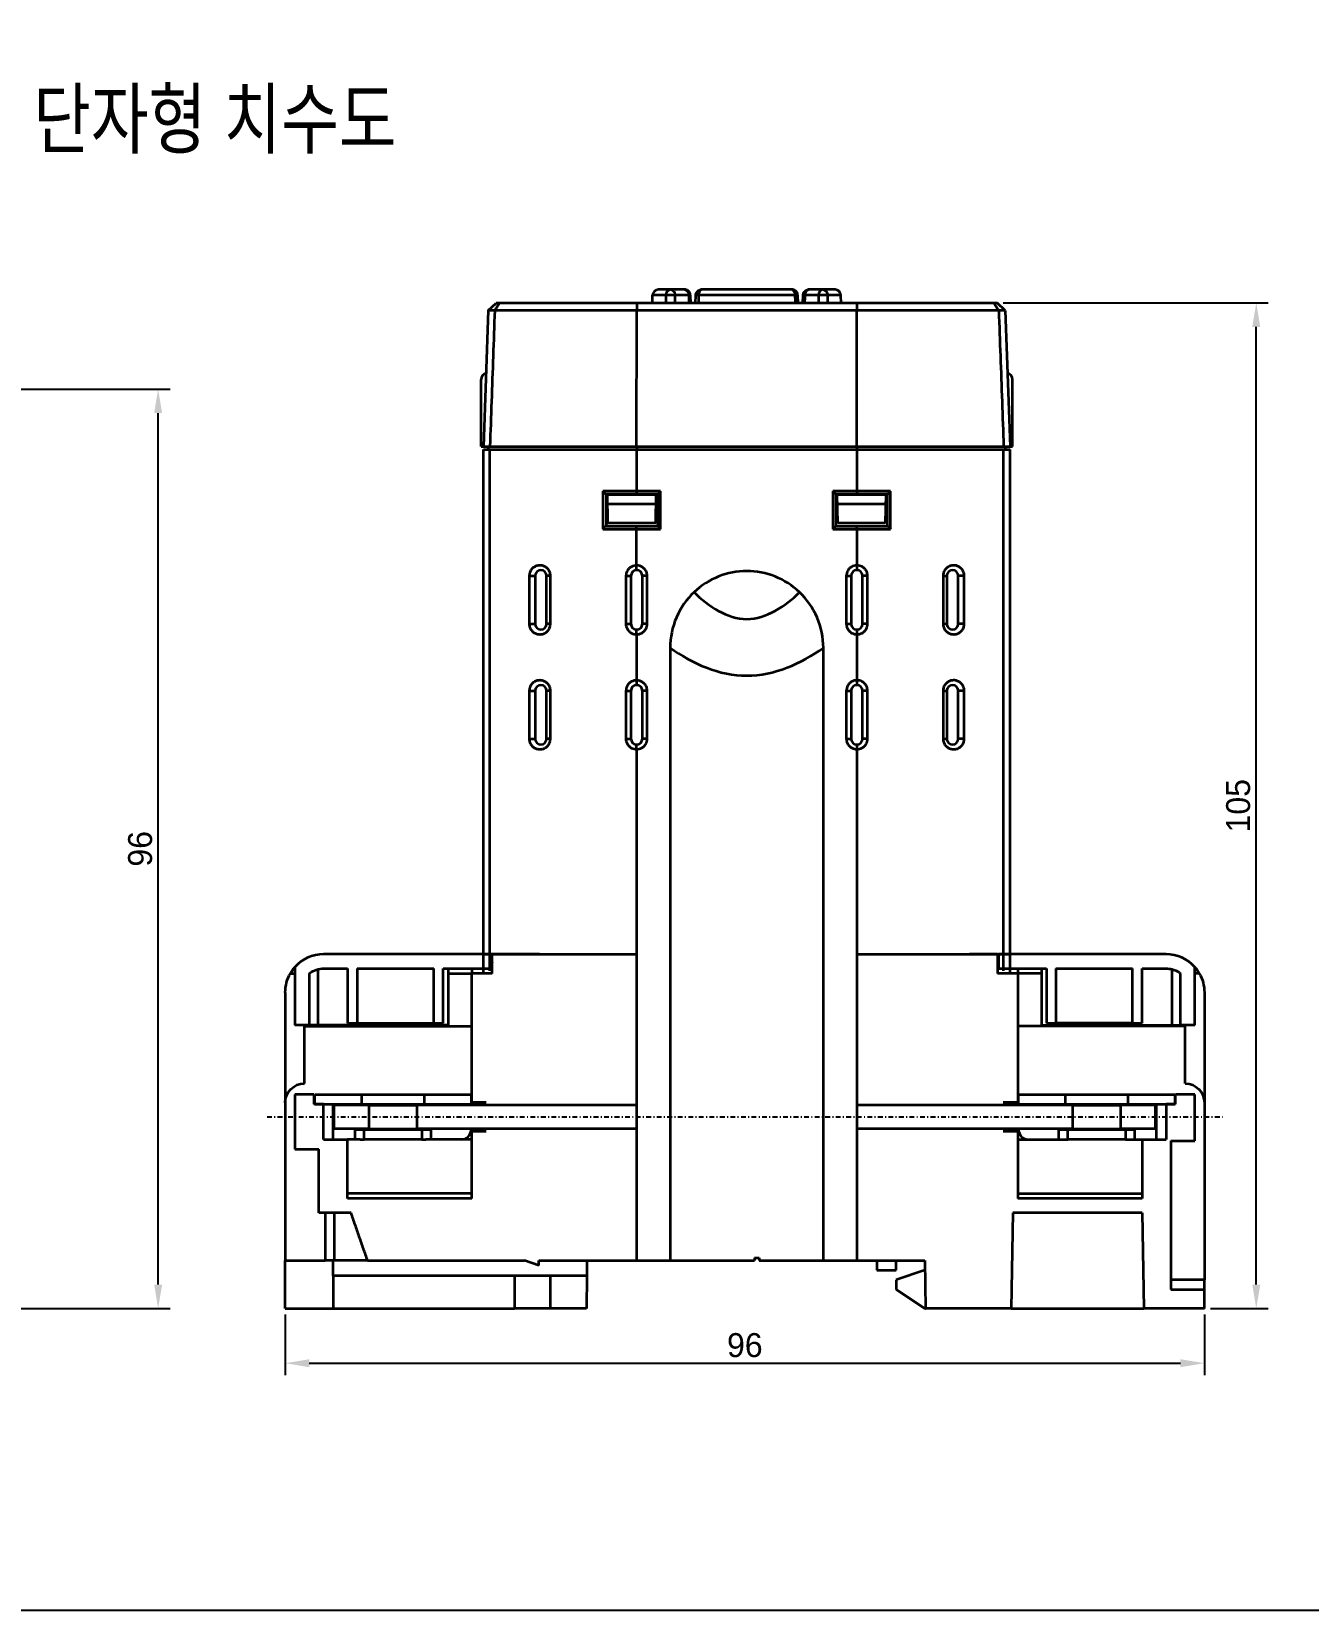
# Model space of a CAD drawing. Header units: millimetres. Extents: x 87 to 927, y 85 to 1088.
# Drawn here: x 624.6 to 758, y 407.9 to 572.7 of the extents above; entities that cross this region are included whole.
import ezdxf

# ---------------------------------------------------------------- set-up
doc = ezdxf.new("R2010")
doc.units = ezdxf.units.MM
doc.linetypes.add('CENTER', pattern=[2, 1.25, -0.25, 0.25, -0.25])
doc.linetypes.add('DASHDOT', pattern=[1, 0.5, -0.25, 0, -0.25])
for name, color, linetype in [('1', 1, 'CENTER'), ('3', 3, 'Continuous'), ('4', 133, 'Continuous'), ('55', 5, 'Continuous')]:
    doc.layers.add(name, color=color, linetype=linetype)
doc.styles.add('SS', font='batang.ttc', dxfattribs={"width": 0.8})
doc.styles.get("Standard").update_dxf_attribs({"font": 'BareunDotumPro1.ttf'})
doc.dimstyles.new('ISO-25', dxfattribs={"dimtxt": 2.5, "dimasz": 2.5, "dimexe": 1.25, "dimexo": 0.625, "dimtad": 1, "dimtxsty": 'Standard', "dimcen": 2.5, "dimadec": 0, "dimazin": 0, "dimtfac": 1, "dimtmove": 0, "dimatfit": 3, "dimfxl": 0, "dimarcsym": 0})

# ---------------------------------------------------------------- blocks, each defined once
blk = doc.blocks.new('*D13')
at = {"color": 0, "lineweight": -2}
for p, q in [((615.84, 535.39), (639.06, 535.39)), ((637.81, 441.89), (637.81, 532.89)), ((615.84, 439.39), (639.06, 439.39))]:
    blk.add_line(p, q, dxfattribs=at)
at = {"color": 0}
for points in [[(638.23, 532.89), (637.4, 532.89), (637.81, 535.39)], [(637.4, 441.89), (638.23, 441.89), (637.81, 439.39)]]:
    blk.add_solid(points, dxfattribs=at)
at = {"layer": 'Defpoints', "color": 0}
for p in [(615.21, 535.39), (637.81, 535.39), (615.21, 439.39)]:
    blk.add_point(p, dxfattribs=at)
at = {"color": 0, "insert": (635.94, 487.39), "char_height": 2.5, "attachment_point": 5, "rotation": 90}
blk.add_mtext('96', dxfattribs=at)
blk = doc.blocks.new('*D14')
at = {"color": 0, "lineweight": -2}
for p, q in [((651.09, 438.76), (651.09, 432.43)), ((747.09, 438.76), (747.09, 432.43)), ((653.59, 433.68), (744.59, 433.68))]:
    blk.add_line(p, q, dxfattribs=at)
at = {"color": 0}
for points in [[(653.59, 434.09), (653.59, 433.26), (651.09, 433.68)], [(744.59, 433.26), (744.59, 434.09), (747.09, 433.68)]]:
    blk.add_solid(points, dxfattribs=at)
at = {"layer": 'Defpoints', "color": 0}
for p in [(651.09, 439.39), (747.09, 439.39), (747.09, 433.68)]:
    blk.add_point(p, dxfattribs=at)
at = {"color": 0, "insert": (699.09, 435.55), "char_height": 2.5, "attachment_point": 5}
blk.add_mtext('96', dxfattribs=at)
blk = doc.blocks.new('*D15')
at = {"color": 0, "lineweight": -2}
for p, q in [((726.09, 544.39), (753.76, 544.39)), ((752.51, 441.89), (752.51, 541.89)), ((747.72, 439.39), (753.76, 439.39))]:
    blk.add_line(p, q, dxfattribs=at)
at = {"color": 0}
for points in [[(752.93, 541.89), (752.09, 541.89), (752.51, 544.39)], [(752.09, 441.89), (752.93, 441.89), (752.51, 439.39)]]:
    blk.add_solid(points, dxfattribs=at)
at = {"layer": 'Defpoints', "color": 0}
for p in [(725.47, 544.39), (752.51, 544.39), (747.09, 439.39)]:
    blk.add_point(p, dxfattribs=at)
at = {"color": 0, "insert": (750.63, 491.89), "char_height": 2.5, "attachment_point": 5, "rotation": 90}
blk.add_mtext('105', dxfattribs=at)

msp = doc.modelspace()

# ---------------------------------------------------------------- linework, layer by layer
at = {"color": 0, "linetype": 'ByBlock', "lineweight": 35}
for p, q in [((692.799, 545.787), (690.064, 545.787)), ((704.007, 545.787), (694.575, 545.787)), ((708.518, 545.787), (705.784, 545.787)), ((672.287, 543.588), (673.115, 544.387)), ((725.467, 544.387), (673.115, 544.387)), ((687.797, 544.387), (687.797, 543.588)), ((689.443, 544.387), (689.464, 545.203)), ((690.845, 545.203), (689.464, 545.203)), ((693.223, 545.203), (691.785, 545.203)), ((693.398, 545.206), (693.425, 544.387)), ((693.941, 544.387), (693.976, 545.212)), ((704.314, 545.203), (694.269, 545.203)), ((704.607, 545.212), (704.642, 544.387)), ((705.158, 544.387), (705.184, 545.206)), ((706.798, 545.203), (705.36, 545.203)), ((709.118, 545.203), (707.737, 545.203)), ((709.139, 544.387), (709.118, 545.203)), ((710.786, 544.387), (710.786, 543.588)), ((726.295, 543.588), (725.467, 544.387)), ((672.287, 543.588), (671.791, 529.387)), ((672.965, 543.594), (672.287, 543.594)), ((725.617, 543.588), (672.965, 543.588)), ((687.791, 529.387), (687.797, 543.588)), ((710.791, 529.387), (710.786, 543.588)), ((726.295, 543.594), (725.617, 543.594)), ((726.295, 543.588), (726.791, 529.387)), ((671.541, 529.387), (671.541, 536.387)), ((727.041, 529.387), (727.041, 536.387)), ((671.541, 529.387), (727.041, 529.387)), ((672.291, 529.387), (672.291, 529.087)), ((687.797, 529.387), (687.797, 529.087)), ((710.786, 529.387), (710.786, 529.087)), ((726.291, 529.387), (726.291, 529.087)), ((671.791, 529.087), (726.791, 529.087)), ((671.791, 474.387), (671.791, 529.087)), ((672.463, 474.656), (672.463, 529.087)), ((687.791, 529.087), (687.791, 524.737)), ((710.791, 529.087), (710.791, 524.437)), ((726.12, 474.656), (726.12, 529.087)), ((726.791, 474.387), (726.791, 529.087)), ((684.263, 524.737), (684.263, 520.787)), ((687.791, 524.737), (684.263, 524.737)), ((689.991, 524.437), (684.564, 524.437)), ((684.591, 524.437), (684.591, 521.087)), ((684.791, 521.387), (684.738, 524.44)), ((684.739, 524.387), (689.844, 524.387)), ((687.791, 524.737), (687.798, 524.437)), ((690.291, 524.737), (687.791, 524.737)), ((689.791, 521.387), (689.844, 524.44)), ((689.991, 524.437), (690.291, 524.737)), ((689.991, 521.087), (689.991, 524.437)), ((690.291, 520.787), (690.291, 524.737)), ((708.591, 524.437), (708.291, 524.737)), ((708.291, 524.737), (708.291, 520.787)), ((710.791, 524.737), (708.291, 524.737)), ((714.018, 524.437), (708.591, 524.437)), ((708.591, 524.437), (708.591, 521.087)), ((708.791, 521.387), (708.738, 524.44)), ((708.739, 524.387), (713.844, 524.387)), ((714.319, 524.737), (710.791, 524.737)), ((713.791, 521.387), (713.845, 524.44)), ((713.991, 521.087), (713.991, 524.437)), ((714.319, 520.787), (714.319, 524.737)), ((689.826, 523.387), (684.756, 523.387)), ((713.826, 523.387), (708.756, 523.387)), ((684.564, 521.087), (689.991, 521.087)), ((689.791, 521.387), (684.791, 521.387)), ((687.791, 516.487), (687.791, 521.087)), ((689.991, 521.087), (690.291, 520.787)), ((708.591, 521.087), (708.291, 520.787)), ((708.591, 521.087), (714.018, 521.087)), ((713.791, 521.387), (708.791, 521.387)), ((710.791, 520.787), (710.785, 521.087)), ((684.263, 520.787), (687.791, 520.787)), ((687.791, 520.787), (690.291, 520.787)), ((708.291, 520.787), (710.791, 520.787)), ((710.791, 520.787), (710.791, 516.987)), ((710.791, 520.787), (714.319, 520.787)), ((710.791, 516.987), (710.791, 516.487)), ((676.568, 515.887), (676.568, 510.887)), ((676.568, 515.887), (677.191, 515.887)), ((677.191, 515.887), (677.191, 510.887)), ((678.391, 510.887), (678.391, 515.887)), ((678.79, 515.887), (678.391, 515.887)), ((678.79, 510.887), (678.79, 515.887)), ((686.669, 515.887), (686.669, 510.887)), ((686.669, 515.887), (687.191, 515.887)), ((687.191, 515.887), (687.191, 510.887)), ((688.391, 510.887), (688.391, 515.887)), ((688.891, 515.887), (688.391, 515.887)), ((688.891, 510.887), (688.891, 515.887)), ((709.691, 515.887), (709.691, 510.887)), ((709.691, 515.887), (710.191, 515.887)), ((710.191, 515.887), (710.191, 510.887)), ((711.391, 510.887), (711.391, 515.887)), ((711.913, 515.887), (711.391, 515.887)), ((711.913, 510.887), (711.913, 515.887)), ((719.792, 515.887), (719.792, 510.887)), ((719.792, 515.887), (720.191, 515.887)), ((720.191, 515.887), (720.191, 510.887)), ((721.391, 510.887), (721.391, 515.887)), ((722.014, 515.887), (721.391, 515.887)), ((722.014, 510.887), (722.014, 515.887)), ((676.568, 510.887), (677.191, 510.887)), ((678.79, 510.887), (678.391, 510.887)), ((686.669, 510.887), (687.191, 510.887)), ((687.791, 509.787), (687.791, 510.287)), ((687.791, 509.787), (687.791, 504.487)), ((688.891, 510.887), (688.391, 510.887)), ((709.691, 510.887), (710.191, 510.887)), ((710.791, 510.287), (710.791, 504.987)), ((711.913, 510.887), (711.391, 510.887)), ((719.792, 510.887), (720.191, 510.887)), ((722.014, 510.887), (721.391, 510.887)), ((691.291, 508.387), (691.291, 444.387)), ((707.291, 444.387), (707.291, 508.387)), ((710.791, 504.987), (710.791, 504.487)), ((676.568, 503.887), (676.568, 498.887)), ((676.568, 503.887), (677.191, 503.887)), ((677.191, 503.887), (677.191, 498.887)), ((678.391, 498.887), (678.391, 503.887)), ((678.79, 503.887), (678.391, 503.887)), ((678.79, 498.887), (678.79, 503.887)), ((686.669, 503.887), (686.669, 498.887)), ((686.669, 503.887), (687.191, 503.887)), ((687.191, 503.887), (687.191, 498.887)), ((688.391, 498.887), (688.391, 503.887)), ((688.891, 503.887), (688.391, 503.887)), ((688.891, 498.887), (688.891, 503.887)), ((709.691, 503.887), (709.691, 498.887)), ((709.691, 503.887), (710.191, 503.887)), ((710.191, 503.887), (710.191, 498.887)), ((711.391, 498.887), (711.391, 503.887)), ((711.913, 503.887), (711.391, 503.887)), ((711.913, 498.887), (711.913, 503.887)), ((719.792, 503.887), (719.792, 498.887)), ((719.792, 503.887), (720.191, 503.887)), ((720.191, 503.887), (720.191, 498.887)), ((721.391, 498.887), (721.391, 503.887)), ((722.014, 503.887), (721.391, 503.887)), ((722.014, 498.887), (722.014, 503.887)), ((676.568, 498.887), (677.191, 498.887)), ((678.79, 498.887), (678.391, 498.887)), ((686.669, 498.887), (687.191, 498.887)), ((687.791, 497.787), (687.791, 498.287)), ((688.891, 498.887), (688.391, 498.887)), ((709.691, 498.887), (710.191, 498.887)), ((710.791, 498.287), (710.791, 444.387)), ((711.913, 498.887), (711.391, 498.887)), ((719.792, 498.887), (720.191, 498.887)), ((722.014, 498.887), (721.391, 498.887)), ((687.791, 497.787), (687.791, 444.387)), ((671.791, 476.387), (687.791, 476.387)), ((710.791, 476.387), (726.791, 476.387)), ((656.191, 458.137), (656.191, 460.637)), ((659.841, 460.637), (656.191, 460.637)), ((659.841, 458.137), (659.841, 460.637)), ((659.841, 460.637), (662.341, 460.637)), ((662.341, 460.637), (664.841, 460.637)), ((664.841, 460.637), (664.841, 458.137)), ((687.791, 460.637), (664.841, 460.637)), ((733.341, 460.637), (710.791, 460.637)), ((733.341, 458.137), (733.341, 460.637)), ((733.341, 460.637), (735.841, 460.637)), ((735.841, 460.637), (738.341, 460.637)), ((741.991, 460.637), (738.341, 460.637)), ((738.341, 460.637), (738.341, 458.137)), ((741.991, 458.137), (741.991, 460.637)), ((659.841, 458.137), (656.191, 458.137)), ((659.841, 458.137), (662.341, 458.137)), ((662.341, 458.137), (664.841, 458.137)), ((687.791, 458.137), (664.841, 458.137)), ((733.341, 458.137), (710.791, 458.137)), ((733.341, 458.137), (735.841, 458.137)), ((735.841, 458.137), (738.341, 458.137)), ((741.991, 458.137), (738.341, 458.137))]:
    msp.add_line(p, q, dxfattribs=at)
msp.add_lwpolyline([(87.106, 988.9), (927.022, 988.9), (927.022, 407.862), (87.106, 407.862)], close=True)
for centre, radius, start, end in [((690.064, 545.187), 0.6, 90, 178.5), ((708.518, 545.187), 0.6, 1.5, 90), ((672.241, 536.387), 0.7, 105.06861, 180), ((726.341, 536.387), 0.7, 0, 74.93139), ((677.791, 515.887), 0.6, 0, 180), ((687.791, 515.887), 0.6, 0, 180), ((710.791, 515.887), 0.6, 0, 180), ((720.791, 515.887), 0.6, 0, 180), ((677.791, 510.887), 0.6, 180, 0), ((687.791, 510.887), 0.6, 180, 0), ((710.791, 510.887), 0.6, 180, 0), ((720.791, 510.887), 0.6, 180, 0), ((677.791, 503.887), 0.6, 0, 180), ((687.791, 503.887), 0.6, 0, 180), ((710.791, 503.887), 0.6, 0, 180), ((720.791, 503.887), 0.6, 0, 180), ((677.791, 498.887), 0.6, 180, 0), ((687.791, 498.887), 0.6, 180, 0), ((710.791, 498.887), 0.6, 180, 0), ((720.791, 498.887), 0.6, 180, 0)]:
    msp.add_arc(centre, radius, start, end, dxfattribs=at)
for points, knots in [([(691.361, 545.787), (691.315, 545.787), (691.223, 545.773), (691.095, 545.71), (690.988, 545.611), (690.907, 545.487), (690.858, 545.347), (690.846, 545.251), (690.845, 545.203)], [0, 0, 0, 0, 0.1362438, 0.27555215, 0.4202648, 0.56889873, 0.71616644, 0.85939692, 0.85939692, 0.85939692, 0.85939692]), ([(691.361, 545.787), (691.398, 545.787), (691.476, 545.772), (691.581, 545.708), (691.669, 545.609), (691.734, 545.484), (691.774, 545.346), (691.784, 545.25), (691.785, 545.203)], [0, 0, 0, 0, 0.11270935, 0.23244214, 0.36365291, 0.50497, 0.64955074, 0.79241549, 0.79241549, 0.79241549, 0.79241549]), ([(692.799, 545.787), (692.835, 545.787), (692.912, 545.773), (693.015, 545.711), (693.102, 545.616), (693.168, 545.495), (693.211, 545.354), (693.222, 545.254), (693.223, 545.203)], [0, 0, 0, 0, 0.10995731, 0.22654428, 0.35372959, 0.4924069, 0.64012642, 0.79246253, 0.79246253, 0.79246253, 0.79246253]), ([(693.398, 545.206), (693.397, 545.257), (693.38, 545.36), (693.317, 545.502), (693.221, 545.623), (693.096, 545.716), (692.953, 545.774), (692.85, 545.787), (692.799, 545.787)], [0, 0, 0, 0, 0.15361297, 0.30706427, 0.46046824, 0.61376785, 0.76720807, 0.92080542, 0.92080542, 0.92080542, 0.92080542]), ([(693.976, 545.212), (693.978, 545.263), (693.995, 545.365), (694.059, 545.505), (694.155, 545.625), (694.279, 545.717), (694.422, 545.774), (694.524, 545.787), (694.575, 545.787)], [0, 0, 0, 0, 0.15252289, 0.30494672, 0.45734734, 0.60968183, 0.76210249, 0.91461845, 0.91461845, 0.91461845, 0.91461845]), ([(694.575, 545.787), (694.548, 545.787), (694.487, 545.77), (694.412, 545.703), (694.35, 545.605), (694.304, 545.482), (694.276, 545.345), (694.269, 545.25), (694.269, 545.203)], [0, 0, 0, 0, 0.08272981, 0.17898447, 0.29513429, 0.42873459, 0.57057774, 0.71307655, 0.71307655, 0.71307655, 0.71307655]), ([(704.007, 545.787), (704.035, 545.787), (704.095, 545.77), (704.17, 545.703), (704.232, 545.605), (704.278, 545.482), (704.306, 545.345), (704.313, 545.25), (704.314, 545.203)], [0, 0, 0, 0, 0.08272935, 0.17898362, 0.29513335, 0.42873384, 0.57057733, 0.71307656, 0.71307656, 0.71307656, 0.71307656]), ([(704.607, 545.212), (704.605, 545.263), (704.587, 545.365), (704.524, 545.505), (704.427, 545.625), (704.303, 545.717), (704.16, 545.774), (704.058, 545.787), (704.007, 545.787)], [0, 0, 0, 0, 0.15252293, 0.30494675, 0.45734737, 0.60968184, 0.7621025, 0.91461845, 0.91461845, 0.91461845, 0.91461845]), ([(705.184, 545.206), (705.186, 545.257), (705.202, 545.36), (705.265, 545.502), (705.362, 545.623), (705.486, 545.716), (705.63, 545.774), (705.732, 545.787), (705.784, 545.787)], [0, 0, 0, 0, 0.15361284, 0.30706417, 0.46046817, 0.6137678, 0.76720805, 0.92080542, 0.92080542, 0.92080542, 0.92080542]), ([(705.784, 545.787), (705.747, 545.787), (705.671, 545.773), (705.568, 545.711), (705.481, 545.616), (705.414, 545.495), (705.371, 545.354), (705.361, 545.254), (705.36, 545.203)], [0, 0, 0, 0, 0.10995726, 0.22654436, 0.35372959, 0.49240683, 0.64012653, 0.79246253, 0.79246253, 0.79246253, 0.79246253]), ([(707.222, 545.787), (707.184, 545.787), (707.106, 545.772), (707.001, 545.708), (706.913, 545.609), (706.848, 545.484), (706.808, 545.346), (706.799, 545.25), (706.798, 545.203)], [0, 0, 0, 0, 0.11270879, 0.23244124, 0.36365203, 0.50496935, 0.64955037, 0.7924155, 0.7924155, 0.7924155, 0.7924155]), ([(707.222, 545.787), (707.267, 545.787), (707.36, 545.773), (707.487, 545.71), (707.595, 545.611), (707.675, 545.487), (707.724, 545.347), (707.736, 545.251), (707.737, 545.203)], [0, 0, 0, 0, 0.13624454, 0.27555328, 0.42026591, 0.56889954, 0.71616687, 0.85939691, 0.85939691, 0.85939691, 0.85939691]), ([(672.965, 543.588), (673.022, 543.673), (673.126, 543.855), (673.306, 544.116), (673.423, 544.297), (673.482, 544.387)], [0, 0, 0, 0, 0.30801006, 0.62672901, 0.95240283, 0.95240283, 0.95240283, 0.95240283]), ([(691.785, 545.203), (691.744, 545.205), (691.655, 545.208), (691.514, 545.211), (691.364, 545.213), (691.213, 545.213), (691.072, 545.211), (690.951, 545.208), (690.877, 545.205), (690.845, 545.203)], [0, 0, 0, 0, 0.1233847, 0.26687139, 0.42090585, 0.57515141, 0.71928332, 0.84362951, 0.93994839, 0.93994839, 0.93994839, 0.93994839]), ([(693.398, 545.206), (693.404, 545.212), (693.346, 545.2), (693.314, 545.209), (693.253, 545.204), (693.223, 545.203)], [0, 0, 0, 0, 0.02390993, 0.08355492, 0.17546587, 0.17546587, 0.17546587, 0.17546587]), ([(694.269, 545.203), (694.228, 545.204), (694.157, 545.206), (694.064, 545.214), (694.01, 545.207), (693.981, 545.216), (693.976, 545.212)], [0, 0, 0, 0, 0.1221673, 0.21549198, 0.27375938, 0.2930552, 0.2930552, 0.2930552, 0.2930552]), ([(704.607, 545.212), (704.602, 545.216), (704.572, 545.207), (704.519, 545.214), (704.426, 545.206), (704.355, 545.204), (704.314, 545.203)], [0, 0, 0, 0, 0.01929018, 0.07755288, 0.17086862, 0.29305515, 0.29305515, 0.29305515, 0.29305515]), ([(705.36, 545.203), (705.329, 545.204), (705.269, 545.209), (705.236, 545.2), (705.178, 545.212), (705.184, 545.206)], [0, 0, 0, 0, 0.09189576, 0.15154966, 0.17546559, 0.17546559, 0.17546559, 0.17546559]), ([(707.737, 545.203), (707.705, 545.205), (707.632, 545.208), (707.51, 545.211), (707.369, 545.213), (707.219, 545.213), (707.068, 545.211), (706.928, 545.208), (706.839, 545.205), (706.798, 545.203)], [0, 0, 0, 0, 0.09629911, 0.22064673, 0.36477543, 0.51902036, 0.67305686, 0.81654017, 0.93994838, 0.93994838, 0.93994838, 0.93994838]), ([(725.617, 543.588), (725.561, 543.673), (725.457, 543.855), (725.277, 544.116), (725.16, 544.297), (725.1, 544.387)], [0, 0, 0, 0, 0.30801502, 0.62673392, 0.95240282, 0.95240282, 0.95240282, 0.95240282]), ([(672.965, 543.588), (672.909, 542.008), (672.797, 538.85), (672.63, 534.117), (672.518, 530.963), (672.462, 529.387)], [0, 0, 0, 0, 4.7419163, 9.4795852, 14.2093843, 14.2093843, 14.2093843, 14.2093843]), ([(725.617, 543.588), (725.673, 542.008), (725.785, 538.85), (725.953, 534.117), (726.064, 530.963), (726.12, 529.387)], [0, 0, 0, 0, 4.7419161, 9.479585, 14.2093843, 14.2093843, 14.2093843, 14.2093843]), ([(684.564, 524.437), (684.531, 524.47), (684.464, 524.537), (684.364, 524.637), (684.297, 524.704), (684.263, 524.737)], [0, 0, 0, 0, 0.1411922, 0.28284437, 0.4249228, 0.4249228, 0.4249228, 0.4249228]), ([(714.018, 524.437), (714.051, 524.47), (714.118, 524.537), (714.218, 524.637), (714.285, 524.704), (714.319, 524.737)], [0, 0, 0, 0, 0.14119249, 0.28284495, 0.42492348, 0.42492348, 0.42492348, 0.42492348]), ([(684.564, 521.087), (684.531, 521.054), (684.464, 520.987), (684.364, 520.887), (684.297, 520.821), (684.263, 520.787)], [0, 0, 0, 0, 0.1411922, 0.28284437, 0.4249228, 0.4249228, 0.4249228, 0.4249228]), ([(714.018, 521.087), (714.051, 521.054), (714.118, 520.987), (714.218, 520.887), (714.285, 520.821), (714.319, 520.787)], [0, 0, 0, 0, 0.14119249, 0.28284495, 0.42492348, 0.42492348, 0.42492348, 0.42492348]), ([(678.79, 515.887), (678.791, 515.961), (678.77, 516.154), (678.655, 516.453), (678.419, 516.734), (678.106, 516.923), (677.754, 517.003), (677.394, 516.97), (677.059, 516.824), (676.787, 516.576), (676.613, 516.258), (676.569, 516.016), (676.568, 515.894), (676.568, 515.887)], [0, 0, 0, 0, 0.2221324, 0.5783093, 0.9430485, 1.3031694, 1.6558879, 2.0089427, 2.3693972, 2.7348392, 3.093664, 3.4376325, 3.4587044, 3.4587044, 3.4587044, 3.4587044]), ([(687.791, 516.987), (687.7, 516.988), (687.512, 516.967), (687.238, 516.863), (686.995, 516.683), (686.809, 516.449), (686.695, 516.176), (686.671, 515.985), (686.669, 515.887)], [0, 0, 0, 0, 0.2726555, 0.5629083, 0.8670848, 1.1698951, 1.4503594, 1.7425563, 1.7425563, 1.7425563, 1.7425563]), ([(688.891, 515.887), (688.891, 516), (688.855, 516.234), (688.691, 516.554), (688.432, 516.804), (688.12, 516.955), (687.898, 516.987), (687.791, 516.987)], [0, 0, 0, 0, 0.3394546, 0.6970018, 1.0580584, 1.40182, 1.72069, 1.72069, 1.72069, 1.72069]), ([(699.291, 516.387), (698.286, 516.387), (696.256, 516.001), (694.518, 514.885), (693.788, 514.194)], [0, 0, 0, 0, 3.0161978, 6.0323957, 6.0323957, 6.0323957, 6.0323957]), ([(704.794, 514.194), (704.065, 514.885), (702.326, 516.001), (700.297, 516.387), (699.291, 516.387)], [0, 0, 0, 0, 3.0161978, 6.0323957, 6.0323957, 6.0323957, 6.0323957]), ([(710.791, 516.987), (710.702, 516.987), (710.517, 516.964), (710.249, 516.859), (710.01, 516.68), (709.827, 516.445), (709.717, 516.174), (709.691, 515.984), (709.691, 515.887)], [0, 0, 0, 0, 0.2677824, 0.5535008, 0.8538571, 1.1538191, 1.4325805, 1.7229137, 1.7229137, 1.7229137, 1.7229137]), ([(711.913, 515.887), (711.913, 515.981), (711.888, 516.176), (711.772, 516.452), (711.581, 516.691), (711.336, 516.866), (711.066, 516.968), (710.881, 516.988), (710.791, 516.987)], [0, 0, 0, 0, 0.2825949, 0.5802685, 0.8871319, 1.1892516, 1.4733925, 1.7425521, 1.7425521, 1.7425521, 1.7425521]), ([(722.014, 515.887), (722.015, 515.962), (721.994, 516.156), (721.878, 516.456), (721.641, 516.736), (721.328, 516.924), (720.975, 517.004), (720.615, 516.97), (720.28, 516.822), (720.008, 516.572), (719.836, 516.254), (719.793, 516.013), (719.792, 515.893), (719.792, 515.887)], [0, 0, 0, 0, 0.2251407, 0.5816542, 0.9460881, 1.3059673, 1.6587, 2.0119067, 2.3730002, 2.7392613, 3.0978757, 3.4403777, 3.45869, 3.45869, 3.45869, 3.45869]), ([(676.568, 510.887), (676.568, 510.812), (676.588, 510.618), (676.705, 510.318), (676.941, 510.038), (677.255, 509.85), (677.607, 509.771), (677.967, 509.805), (678.303, 509.952), (678.574, 510.202), (678.747, 510.52), (678.789, 510.761), (678.79, 510.881), (678.79, 510.887)], [0, 0, 0, 0, 0.2251407, 0.5816542, 0.9460881, 1.3059673, 1.6587, 2.0119067, 2.3730002, 2.7392613, 3.0978757, 3.4403777, 3.45869, 3.45869, 3.45869, 3.45869]), ([(686.669, 510.887), (686.669, 510.793), (686.695, 510.598), (686.81, 510.322), (687.002, 510.082), (687.247, 509.908), (687.516, 509.806), (687.702, 509.786), (687.791, 509.787)], [0, 0, 0, 0, 0.2829679, 0.5808845, 0.8878608, 1.1902012, 1.4736991, 1.7425545, 1.7425545, 1.7425545, 1.7425545]), ([(687.791, 509.787), (687.881, 509.787), (688.066, 509.81), (688.335, 509.915), (688.573, 510.095), (688.755, 510.329), (688.865, 510.6), (688.891, 510.79), (688.891, 510.887)], [0, 0, 0, 0, 0.2682515, 0.5544854, 0.8547426, 1.1540319, 1.4327726, 1.7229039, 1.7229039, 1.7229039, 1.7229039]), ([(709.691, 510.887), (709.691, 510.793), (709.716, 510.6), (709.83, 510.325), (710.017, 510.086), (710.257, 509.912), (710.521, 509.808), (710.703, 509.787), (710.791, 509.787)], [0, 0, 0, 0, 0.2815, 0.5773614, 0.8813421, 1.1797974, 1.4587865, 1.7229143, 1.7229143, 1.7229143, 1.7229143]), ([(710.791, 509.787), (710.882, 509.786), (711.071, 509.808), (711.345, 509.911), (711.588, 510.091), (711.774, 510.326), (711.888, 510.598), (711.912, 510.79), (711.913, 510.887)], [0, 0, 0, 0, 0.2731157, 0.5638772, 0.8679502, 1.1700932, 1.4505533, 1.7425462, 1.7425462, 1.7425462, 1.7425462]), ([(719.792, 510.887), (719.792, 510.813), (719.812, 510.62), (719.927, 510.321), (720.163, 510.04), (720.476, 509.851), (720.828, 509.771), (721.188, 509.804), (721.523, 509.95), (721.796, 510.199), (721.97, 510.516), (722.013, 510.758), (722.014, 510.88), (722.014, 510.887)], [0, 0, 0, 0, 0.2221324, 0.5783093, 0.9430485, 1.3031694, 1.6558879, 2.0089427, 2.3693972, 2.7348392, 3.093664, 3.4376325, 3.4587044, 3.4587044, 3.4587044, 3.4587044]), ([(678.79, 503.887), (678.791, 503.961), (678.77, 504.154), (678.655, 504.453), (678.419, 504.734), (678.106, 504.923), (677.754, 505.003), (677.394, 504.97), (677.059, 504.824), (676.787, 504.576), (676.613, 504.258), (676.569, 504.016), (676.568, 503.894), (676.568, 503.887)], [0, 0, 0, 0, 0.2221324, 0.5783093, 0.9430485, 1.3031694, 1.6558879, 2.0089427, 2.3693972, 2.7348392, 3.093664, 3.4376325, 3.4587044, 3.4587044, 3.4587044, 3.4587044]), ([(687.791, 504.987), (687.7, 504.988), (687.512, 504.967), (687.238, 504.863), (686.995, 504.683), (686.809, 504.449), (686.695, 504.176), (686.671, 503.985), (686.669, 503.887)], [0, 0, 0, 0, 0.2726555, 0.5629083, 0.8670848, 1.1698951, 1.4503594, 1.7425563, 1.7425563, 1.7425563, 1.7425563]), ([(688.891, 503.887), (688.891, 504), (688.855, 504.234), (688.691, 504.554), (688.432, 504.804), (688.12, 504.955), (687.898, 504.987), (687.791, 504.987)], [0, 0, 0, 0, 0.3394546, 0.6970018, 1.0580584, 1.40182, 1.72069, 1.72069, 1.72069, 1.72069]), ([(710.791, 504.987), (710.702, 504.987), (710.517, 504.964), (710.249, 504.859), (710.01, 504.68), (709.827, 504.445), (709.717, 504.174), (709.691, 503.984), (709.691, 503.887)], [0, 0, 0, 0, 0.2677824, 0.5535008, 0.8538571, 1.1538191, 1.4325805, 1.7229137, 1.7229137, 1.7229137, 1.7229137]), ([(711.913, 503.887), (711.913, 503.981), (711.888, 504.176), (711.772, 504.452), (711.581, 504.691), (711.336, 504.866), (711.066, 504.968), (710.881, 504.988), (710.791, 504.987)], [0, 0, 0, 0, 0.2825949, 0.5802685, 0.8871319, 1.1892516, 1.4733925, 1.7425521, 1.7425521, 1.7425521, 1.7425521]), ([(722.014, 503.887), (722.015, 503.962), (721.994, 504.156), (721.878, 504.456), (721.641, 504.736), (721.328, 504.924), (720.975, 505.004), (720.615, 504.97), (720.28, 504.822), (720.008, 504.572), (719.836, 504.254), (719.793, 504.013), (719.792, 503.893), (719.792, 503.887)], [0, 0, 0, 0, 0.2251407, 0.5816542, 0.9460881, 1.3059673, 1.6587, 2.0119067, 2.3730002, 2.7392613, 3.0978757, 3.4403777, 3.45869, 3.45869, 3.45869, 3.45869]), ([(676.568, 498.887), (676.568, 498.812), (676.588, 498.618), (676.705, 498.318), (676.941, 498.038), (677.255, 497.85), (677.607, 497.771), (677.967, 497.805), (678.303, 497.952), (678.574, 498.202), (678.747, 498.52), (678.789, 498.761), (678.79, 498.881), (678.79, 498.887)], [0, 0, 0, 0, 0.2251407, 0.5816542, 0.9460881, 1.3059673, 1.6587, 2.0119067, 2.3730002, 2.7392613, 3.0978757, 3.4403777, 3.45869, 3.45869, 3.45869, 3.45869]), ([(686.669, 498.887), (686.669, 498.793), (686.695, 498.598), (686.81, 498.322), (687.002, 498.082), (687.247, 497.908), (687.516, 497.806), (687.702, 497.786), (687.791, 497.787)], [0, 0, 0, 0, 0.2829679, 0.5808845, 0.8878608, 1.1902012, 1.4736991, 1.7425545, 1.7425545, 1.7425545, 1.7425545]), ([(687.791, 497.787), (687.881, 497.787), (688.066, 497.81), (688.335, 497.915), (688.573, 498.095), (688.755, 498.329), (688.865, 498.6), (688.891, 498.79), (688.891, 498.887)], [0, 0, 0, 0, 0.2682515, 0.5544854, 0.8547426, 1.1540319, 1.4327726, 1.7229039, 1.7229039, 1.7229039, 1.7229039]), ([(709.691, 498.887), (709.691, 498.793), (709.716, 498.6), (709.83, 498.325), (710.017, 498.086), (710.257, 497.912), (710.521, 497.808), (710.703, 497.787), (710.791, 497.787)], [0, 0, 0, 0, 0.2815, 0.5773614, 0.8813421, 1.1797974, 1.4587865, 1.7229143, 1.7229143, 1.7229143, 1.7229143]), ([(710.791, 497.787), (710.882, 497.786), (711.071, 497.808), (711.345, 497.911), (711.588, 498.091), (711.774, 498.326), (711.888, 498.598), (711.912, 498.79), (711.913, 498.887)], [0, 0, 0, 0, 0.2731157, 0.5638772, 0.8679502, 1.1700932, 1.4505533, 1.7425462, 1.7425462, 1.7425462, 1.7425462]), ([(719.792, 498.887), (719.792, 498.813), (719.812, 498.62), (719.927, 498.321), (720.163, 498.04), (720.476, 497.851), (720.828, 497.771), (721.188, 497.804), (721.523, 497.95), (721.796, 498.199), (721.97, 498.516), (722.013, 498.758), (722.014, 498.88), (722.014, 498.887)], [0, 0, 0, 0, 0.2221324, 0.5783093, 0.9430485, 1.3031694, 1.6558879, 2.0089427, 2.3693972, 2.7348392, 3.093664, 3.4376325, 3.4587044, 3.4587044, 3.4587044, 3.4587044])]:
    msp.add_open_spline(points, degree=3, knots=knots, dxfattribs=at)
for points in [[(690.845, 545.203), (690.844, 544.931), (690.843, 544.659), (690.842, 544.387)], [(691.785, 545.203), (691.783, 544.931), (691.782, 544.659), (691.78, 544.387)], [(693.223, 545.203), (693.232, 544.931), (693.24, 544.659), (693.249, 544.387)], [(694.269, 545.203), (694.257, 544.931), (694.245, 544.659), (694.233, 544.387)], [(704.314, 545.203), (704.326, 544.931), (704.338, 544.659), (704.35, 544.387)], [(704.581, 545.363), (704.573, 545.39), (704.562, 545.416), (704.55, 545.442)], [(705.209, 545.358), (705.217, 545.385), (705.227, 545.412), (705.239, 545.438)], [(705.271, 545.498), (705.286, 545.523), (705.303, 545.547), (705.322, 545.57)], [(705.36, 545.203), (705.351, 544.931), (705.342, 544.659), (705.334, 544.387)], [(706.798, 545.203), (706.799, 544.931), (706.801, 544.659), (706.802, 544.387)], [(707.737, 545.203), (707.739, 544.931), (707.74, 544.659), (707.741, 544.387)], [(693.788, 514.194), (693.007, 513.454), (691.734, 511.637), (691.291, 509.463), (691.291, 508.387)], [(693.788, 514.194), (695.23, 512.723), (699.291, 510.051), (703.353, 512.723), (704.794, 514.194)], [(707.291, 508.387), (707.291, 509.463), (706.848, 511.637), (705.575, 513.454), (704.794, 514.194)], [(691.291, 508.387), (693.586, 506.719), (699.291, 504.241), (704.996, 506.719), (707.291, 508.387)]]:
    msp.add_open_spline(points, degree=3, dxfattribs=at)
at = {"layer": '1', "color": 0, "linetype": 'ByBlock', "lineweight": 35}
for p, q in [((653.582, 474.38), (653.591, 474.387)), ((744.591, 474.387), (744.6, 474.38)), ((654.191, 460.737), (654.191, 461.737)), ((654.191, 461.737), (659.091, 461.737)), ((659.091, 460.737), (659.091, 461.737)), ((665.591, 461.737), (665.591, 460.737)), ((665.591, 461.737), (670.491, 461.737)), ((670.491, 461.737), (670.491, 460.737)), ((727.691, 460.737), (727.691, 461.737)), ((727.691, 461.737), (732.591, 461.737)), ((732.591, 460.737), (732.591, 461.737)), ((739.091, 461.737), (739.091, 460.737)), ((739.091, 461.737), (743.991, 461.737)), ((743.991, 461.737), (743.991, 460.737)), ((654.191, 460.737), (659.091, 460.737)), ((665.591, 460.737), (670.491, 460.737)), ((670.491, 460.637), (670.491, 460.737)), ((727.691, 460.737), (732.591, 460.737)), ((727.691, 460.637), (727.691, 460.737)), ((739.091, 460.737), (743.991, 460.737)), ((658.341, 458.037), (658.341, 457.037)), ((659.341, 458.037), (658.341, 458.037)), ((658.905, 457.037), (659.341, 457.037)), ((659.341, 457.037), (659.341, 458.037)), ((665.341, 458.037), (659.341, 458.037)), ((665.341, 457.037), (659.341, 457.037)), ((665.341, 458.037), (665.341, 457.037)), ((666.341, 458.037), (665.341, 458.037)), ((665.341, 457.037), (665.777, 457.037)), ((666.341, 457.037), (666.341, 458.037)), ((670.491, 458.037), (670.491, 458.137)), ((727.691, 458.037), (727.691, 458.137)), ((731.841, 458.037), (731.841, 457.037)), ((732.841, 458.037), (731.841, 458.037)), ((732.405, 457.037), (732.841, 457.037)), ((732.841, 457.037), (732.841, 458.037)), ((738.841, 458.037), (732.841, 458.037)), ((738.841, 457.037), (732.841, 457.037)), ((738.841, 458.037), (738.841, 457.037)), ((739.841, 458.037), (738.841, 458.037)), ((738.841, 457.037), (739.277, 457.037)), ((739.841, 457.037), (739.841, 458.037))]:
    msp.add_line(p, q, dxfattribs=at)
at = {"layer": '1', "color": 1, "linetype": 'DASHDOT'}
msp.add_line((649.191, 459.387), (748.991, 459.387), dxfattribs=at)
at = {"layer": '1', "color": 0, "linetype": 'ByBlock', "lineweight": 35}
for centre, start, end in [((669.491, 458.037), 270, 0), ((728.691, 458.037), 180, 270)]:
    msp.add_arc(centre, 1, start, end, dxfattribs=at)
for points, knots in [([(659.084, 461.737), (659.089, 461.737), (659.093, 461.737), (659.098, 461.737), (659.102, 461.737), (659.162, 461.737), (659.286, 461.737), (659.41, 461.737), (659.595, 461.737), (659.825, 461.737), (660.056, 461.737), (660.338, 461.737), (660.648, 461.737), (660.959, 461.737), (661.306, 461.737), (661.662, 461.737), (661.885, 461.737), (662.114, 461.737), (662.341, 461.737)], [0, 0, 0, 0, 0.0065665, 0.0065665, 0.0065665, 0.2215752, 0.2215752, 0.2215752, 0.4365838, 0.4365838, 0.4365838, 0.6515924, 0.6515924, 0.6515924, 0.8666011, 0.8666011, 0.8666011, 1, 1, 1, 1]), ([(662.341, 461.737), (662.705, 461.737), (663.074, 461.737), (663.417, 461.737), (663.76, 461.737), (664.087, 461.737), (664.371, 461.737), (664.656, 461.737), (664.904, 461.737), (665.097, 461.737), (665.29, 461.737), (665.432, 461.737), (665.512, 461.737), (665.564, 461.737), (665.589, 461.737), (665.593, 461.737)], [0, 0, 0, 0, 0.214804, 0.214804, 0.214804, 0.429608, 0.429608, 0.429608, 0.6444119, 0.6444119, 0.6444119, 0.8592159, 0.8592159, 0.8592159, 1, 1, 1, 1]), ([(732.584, 461.737), (732.589, 461.737), (732.593, 461.737), (732.598, 461.737), (732.602, 461.737), (732.662, 461.737), (732.786, 461.737), (732.91, 461.737), (733.095, 461.737), (733.325, 461.737), (733.556, 461.737), (733.838, 461.737), (734.148, 461.737), (734.459, 461.737), (734.806, 461.737), (735.162, 461.737), (735.385, 461.737), (735.614, 461.737), (735.841, 461.737)], [0, 0, 0, 0, 0.0065665, 0.0065665, 0.0065665, 0.2215752, 0.2215752, 0.2215752, 0.4365838, 0.4365838, 0.4365838, 0.6515924, 0.6515924, 0.6515924, 0.8666011, 0.8666011, 0.8666011, 1, 1, 1, 1]), ([(735.841, 461.737), (736.205, 461.737), (736.574, 461.737), (736.917, 461.737), (737.26, 461.737), (737.587, 461.737), (737.871, 461.737), (738.156, 461.737), (738.404, 461.737), (738.597, 461.737), (738.79, 461.737), (738.932, 461.737), (739.012, 461.737), (739.064, 461.737), (739.089, 461.737), (739.093, 461.737)], [0, 0, 0, 0, 0.214804, 0.214804, 0.214804, 0.429608, 0.429608, 0.429608, 0.6444119, 0.6444119, 0.6444119, 0.8592159, 0.8592159, 0.8592159, 1, 1, 1, 1]), ([(659.084, 460.737), (659.089, 460.737), (659.093, 460.737), (659.098, 460.737), (659.102, 460.737), (659.162, 460.737), (659.286, 460.737), (659.41, 460.737), (659.595, 460.737), (659.825, 460.737), (660.056, 460.737), (660.338, 460.737), (660.648, 460.737), (660.959, 460.737), (661.306, 460.737), (661.662, 460.737), (661.885, 460.737), (662.114, 460.737), (662.341, 460.737)], [0, 0, 0, 0, 0.0065665, 0.0065665, 0.0065665, 0.2215752, 0.2215752, 0.2215752, 0.4365838, 0.4365838, 0.4365838, 0.6515924, 0.6515924, 0.6515924, 0.8666011, 0.8666011, 0.8666011, 1, 1, 1, 1]), ([(662.341, 460.737), (662.705, 460.737), (663.074, 460.737), (663.417, 460.737), (663.76, 460.737), (664.087, 460.737), (664.371, 460.737), (664.656, 460.737), (664.904, 460.737), (665.097, 460.737), (665.29, 460.737), (665.432, 460.737), (665.512, 460.737), (665.564, 460.737), (665.589, 460.737), (665.593, 460.737)], [0, 0, 0, 0, 0.214804, 0.214804, 0.214804, 0.429608, 0.429608, 0.429608, 0.6444119, 0.6444119, 0.6444119, 0.8592159, 0.8592159, 0.8592159, 1, 1, 1, 1]), ([(732.584, 460.737), (732.589, 460.737), (732.593, 460.737), (732.598, 460.737), (732.602, 460.737), (732.662, 460.737), (732.786, 460.737), (732.91, 460.737), (733.095, 460.737), (733.325, 460.737), (733.556, 460.737), (733.838, 460.737), (734.148, 460.737), (734.459, 460.737), (734.806, 460.737), (735.162, 460.737), (735.385, 460.737), (735.614, 460.737), (735.841, 460.737)], [0, 0, 0, 0, 0.0065665, 0.0065665, 0.0065665, 0.2215752, 0.2215752, 0.2215752, 0.4365838, 0.4365838, 0.4365838, 0.6515924, 0.6515924, 0.6515924, 0.8666011, 0.8666011, 0.8666011, 1, 1, 1, 1]), ([(735.841, 460.737), (736.205, 460.737), (736.574, 460.737), (736.917, 460.737), (737.26, 460.737), (737.587, 460.737), (737.871, 460.737), (738.156, 460.737), (738.404, 460.737), (738.597, 460.737), (738.79, 460.737), (738.932, 460.737), (739.012, 460.737), (739.064, 460.737), (739.089, 460.737), (739.093, 460.737)], [0, 0, 0, 0, 0.214804, 0.214804, 0.214804, 0.429608, 0.429608, 0.429608, 0.6444119, 0.6444119, 0.6444119, 0.8592159, 0.8592159, 0.8592159, 1, 1, 1, 1])]:
    msp.add_open_spline(points, degree=3, knots=knots, dxfattribs=at)
at = {"layer": '3', "color": 0, "linetype": 'ByBlock', "lineweight": 35}
for p, q in [((652.091, 475.033), (652.091, 475.04)), ((652.091, 475.033), (652.091, 468.988)), ((672.591, 476.387), (655.091, 476.387)), ((655.091, 474.887), (657.591, 474.887)), ((657.591, 474.887), (657.591, 469.188)), ((658.591, 474.887), (666.591, 474.887)), ((658.591, 474.887), (658.591, 469.188)), ((666.591, 469.188), (666.591, 474.887)), ((667.591, 469.188), (667.591, 474.887)), ((667.591, 474.887), (672.591, 474.887)), ((672.591, 474.887), (672.591, 476.387)), ((725.591, 476.387), (725.591, 474.887)), ((743.091, 476.387), (725.591, 476.387)), ((725.591, 474.887), (730.591, 474.887)), ((730.591, 474.887), (730.591, 469.188)), ((731.591, 474.887), (739.591, 474.887)), ((731.591, 474.887), (731.591, 469.188)), ((739.591, 469.188), (739.591, 474.887)), ((740.591, 474.887), (743.091, 474.887)), ((740.591, 469.188), (740.591, 474.887)), ((746.091, 475.04), (746.091, 475.033)), ((746.091, 468.988), (746.091, 475.033)), ((653.591, 474.387), (653.591, 468.988)), ((744.591, 468.988), (744.591, 474.387)), ((653.591, 468.988), (652.091, 468.988)), ((654.492, 468.988), (653.591, 468.988)), ((655.691, 468.988), (655.691, 468.888)), ((657.491, 468.987), (657.491, 468.887)), ((657.591, 469.188), (658.591, 469.188)), ((658.491, 468.987), (658.491, 468.887)), ((658.591, 469.188), (662.591, 469.188)), ((662.591, 469.188), (666.591, 469.188)), ((665.691, 468.987), (665.691, 468.887)), ((666.591, 469.188), (667.591, 469.188)), ((730.591, 469.188), (731.591, 469.188)), ((739.591, 469.188), (731.591, 469.188)), ((732.491, 468.987), (732.491, 468.887)), ((739.591, 469.188), (740.591, 469.188)), ((739.691, 468.987), (739.691, 468.887)), ((740.691, 468.987), (740.691, 468.887)), ((742.491, 468.988), (742.491, 468.888)), ((743.69, 468.988), (744.591, 468.988)), ((746.091, 468.988), (744.591, 468.988))]:
    msp.add_line(p, q, dxfattribs=at)
for centre, start, end in [((655.091, 472.387), 90, 138.59038), ((743.091, 472.387), 41.40962, 90)]:
    msp.add_arc(centre, 4, start, end, dxfattribs=at)
for points, knots in [([(653.582, 474.38), (653.75, 474.507), (653.935, 474.614), (654.129, 474.694), (654.387, 474.802), (654.667, 474.867), (654.947, 474.883), (654.995, 474.886), (655.043, 474.887), (655.091, 474.887)], [0, 0, 0, 0, 0.3893039, 0.3893039, 0.3893039, 0.9112795, 0.9112795, 0.9112795, 1, 1, 1, 1]), ([(743.091, 474.887), (743.301, 474.887), (743.513, 474.86), (743.716, 474.808), (743.987, 474.738), (744.25, 474.62), (744.482, 474.464), (744.522, 474.438), (744.562, 474.41), (744.6, 474.38)], [0, 0, 0, 0, 0.3893039, 0.3893039, 0.3893039, 0.9112795, 0.9112795, 0.9112795, 1, 1, 1, 1]), ([(654.492, 474.814), (654.492, 474.412), (654.492, 474.009), (654.492, 473.607), (654.492, 472.067), (654.492, 470.527), (654.492, 468.988)], [0, 0, 0, 0, 0.2072273, 0.2072273, 0.2072273, 1, 1, 1, 1]), ([(743.69, 474.814), (743.69, 474.412), (743.69, 474.009), (743.69, 473.607), (743.69, 472.067), (743.69, 470.527), (743.69, 468.988)], [0, 0, 0, 0, 0.2072273, 0.2072273, 0.2072273, 1, 1, 1, 1]), ([(668.091, 468.988), (663.627, 468.988), (659.164, 468.988), (654.7, 468.988), (654.631, 468.988), (654.561, 468.988), (654.492, 468.988)], [0, 0, 0, 0, 0.9847123, 0.9847123, 0.9847123, 1, 1, 1, 1]), ([(730.091, 468.988), (734.555, 468.988), (739.019, 468.988), (743.483, 468.988), (743.552, 468.988), (743.621, 468.988), (743.69, 468.988)], [0, 0, 0, 0, 0.9847123, 0.9847123, 0.9847123, 1, 1, 1, 1])]:
    msp.add_open_spline(points, degree=3, knots=knots, dxfattribs=at)
for points in [[(668.091, 474.887), (668.091, 472.921), (668.091, 470.954), (668.091, 468.988)], [(730.091, 474.887), (730.091, 472.921), (730.091, 470.954), (730.091, 468.988)]]:
    msp.add_open_spline(points, degree=3, dxfattribs=at)
at = {"layer": '4', "color": 0, "linetype": 'ByBlock', "lineweight": 35}
for p, q in [((725.491, 476.387), (722.541, 476.387)), ((725.491, 476.387), (725.491, 474.387)), ((725.491, 474.887), (725.591, 474.887)), ((727.591, 474.887), (727.591, 474.387)), ((727.591, 474.387), (725.491, 474.387)), ((727.591, 474.387), (727.591, 460.887)), ((730.091, 474.387), (727.591, 474.387)), ((746.555, 474.387), (746.091, 474.387)), ((747.091, 472.387), (747.091, 460.887)), ((745.091, 468.888), (727.591, 468.888)), ((745.091, 462.887), (745.091, 468.888)), ((744.091, 460.737), (744.091, 461.737)), ((746.091, 461.737), (744.091, 461.737)), ((746.091, 456.887), (746.091, 461.737)), ((727.591, 460.887), (726.091, 460.887)), ((727.591, 460.637), (727.591, 460.887)), ((742.091, 457.037), (742.091, 460.737)), ((744.091, 460.737), (743.091, 460.737)), ((743.091, 460.737), (743.091, 457.037)), ((747.091, 460.887), (747.091, 442.387)), ((727.591, 457.887), (726.091, 457.887)), ((727.591, 457.887), (727.591, 458.137)), ((727.591, 457.887), (727.591, 454.887)), ((727.591, 457.037), (732.405, 457.037)), ((739.277, 457.037), (740.591, 457.037)), ((740.591, 457.037), (740.591, 450.887)), ((740.591, 457.037), (743.091, 457.037)), ((743.591, 456.887), (746.091, 456.887)), ((743.591, 456.887), (743.591, 441.387)), ((727.591, 454.887), (727.591, 450.887)), ((727.591, 451.387), (740.591, 451.387)), ((740.591, 450.887), (727.591, 450.887)), ((727.091, 449.387), (726.917, 439.387)), ((740.591, 449.387), (727.091, 449.387)), ((740.591, 449.387), (740.766, 439.387)), ((700.091, 444.687), (700.591, 444.687)), ((700.091, 444.687), (700.091, 444.387)), ((700.591, 444.687), (700.591, 444.387)), ((700.591, 444.387), (717.891, 444.387)), ((712.891, 444.387), (712.891, 443.387)), ((714.891, 443.387), (714.891, 444.387)), ((717.891, 444.387), (717.978, 439.387)), ((712.891, 443.387), (714.891, 443.387)), ((717.909, 443.393), (714.891, 442.387)), ((714.891, 442.387), (714.891, 441.387)), ((747.091, 442.387), (743.591, 442.387)), ((747.091, 441.387), (747.091, 442.387)), ((714.891, 441.387), (717.891, 439.387)), ((743.591, 441.387), (747.091, 441.387)), ((747.091, 439.387), (747.091, 441.387)), ((717.891, 439.387), (717.978, 439.387)), ((726.917, 439.387), (717.978, 439.387)), ((726.917, 439.387), (740.766, 439.387)), ((747.091, 439.387), (740.766, 439.387))]:
    msp.add_line(p, q, dxfattribs=at)
msp.add_arc((743.091, 472.387), 4, 30, 41.41031, dxfattribs=at)
at = {"layer": '4', "color": 0, "linetype": 'ByBlock', "lineweight": 35, "extrusion": (0, 0, -1)}
for centre, radius, start in [((-743.091, 472.387), 4, 150), ((-745.091, 460.887), 2, 90)]:
    msp.add_arc(centre, radius, start, 180, dxfattribs=at)
at = {"layer": '55', "color": 0, "linetype": 'ByBlock', "lineweight": 35}
for p, q in [((670.591, 474.887), (670.591, 474.387)), ((672.691, 476.387), (672.591, 476.387)), ((672.691, 474.887), (672.591, 474.887)), ((672.691, 474.387), (672.691, 476.387)), ((677.641, 476.387), (672.691, 476.387)), ((651.627, 474.387), (652.091, 474.387)), ((668.091, 474.387), (670.591, 474.387)), ((670.591, 460.887), (670.591, 474.387)), ((672.691, 474.387), (670.591, 474.387)), ((651.091, 472.387), (651.091, 460.887)), ((653.091, 468.888), (670.591, 468.888)), ((653.091, 462.887), (653.091, 468.888)), ((654.091, 461.737), (652.091, 461.737)), ((652.091, 461.737), (652.091, 456.037)), ((654.091, 461.737), (654.091, 460.737)), ((651.091, 460.887), (651.091, 444.387)), ((655.091, 460.737), (654.091, 460.737)), ((655.091, 457.037), (655.091, 460.737)), ((656.091, 457.037), (656.091, 460.737)), ((672.091, 460.887), (670.591, 460.887)), ((670.591, 460.887), (670.591, 460.637)), ((655.091, 457.037), (657.591, 457.037)), ((657.591, 450.887), (657.591, 457.037)), ((658.905, 457.037), (657.591, 457.037)), ((670.591, 457.037), (665.777, 457.037)), ((670.591, 458.137), (670.591, 457.887)), ((672.091, 457.887), (670.591, 457.887)), ((670.591, 454.887), (670.591, 457.887)), ((652.091, 456.037), (654.591, 456.037)), ((654.591, 449.387), (654.591, 456.037)), ((670.591, 450.887), (670.591, 454.887)), ((670.591, 451.387), (657.591, 451.387)), ((670.591, 450.887), (657.591, 450.887)), ((657.96, 449.387), (654.591, 449.387)), ((655.261, 449.387), (655.261, 444.387)), ((651.091, 444.387), (655.261, 444.387)), ((651.091, 439.387), (651.091, 444.387)), ((656.194, 444.387), (655.261, 444.387)), ((656.091, 442.787), (656.091, 444.387)), ((659.691, 444.387), (656.194, 444.387)), ((659.691, 444.387), (676.091, 444.387)), ((677.591, 443.887), (676.091, 444.387)), ((677.591, 444.387), (700.091, 444.387)), ((677.591, 443.887), (677.591, 444.387)), ((682.591, 444.387), (682.577, 442.787)), ((656.091, 442.787), (656.091, 439.387)), ((657.476, 442.787), (656.091, 442.787)), ((675.027, 442.787), (675.022, 439.387)), ((678.809, 439.387), (678.81, 442.787)), ((682.577, 442.787), (682.548, 439.387)), ((651.091, 439.387), (656.091, 439.387)), ((656.091, 439.387), (675.022, 439.387)), ((678.809, 439.387), (675.022, 439.387)), ((682.548, 439.387), (678.809, 439.387))]:
    msp.add_line(p, q, dxfattribs=at)
msp.add_arc((655.091, 472.387), 4, 138.67969, 150, dxfattribs=at)
at = {"layer": '55', "color": 0, "linetype": 'ByBlock', "lineweight": 35, "extrusion": (0, 0, -1)}
for centre, radius, end in [((-655.091, 472.387), 4, 30), ((-653.091, 460.887), 2, 90)]:
    msp.add_arc(centre, radius, 0, end, dxfattribs=at)
at = {"layer": '55', "color": 0, "linetype": 'ByBlock', "lineweight": 35}
for points, degree in [([(672.593, 475.559), (672.599, 475.56), (672.604, 475.562), (672.609, 475.563)], 3), ([(656.184, 449.387), (656.187, 447.72), (656.191, 446.054), (656.194, 444.387)], 3), ([(659.691, 444.387), (657.96, 449.387)], 1), ([(675.027, 442.787), (657.476, 442.787)], 1)]:
    msp.add_open_spline(points, degree=degree, dxfattribs=at)
for points, knots in [([(672.652, 475.569), (672.656, 475.569), (672.661, 475.569), (672.665, 475.568), (672.682, 475.565), (672.691, 475.554), (672.691, 475.536)], [0, 0, 0, 0, 0.1653447, 0.1653447, 0.1653447, 1, 1, 1, 1]), ([(678.81, 442.787), (677.629, 442.787), (676.447, 442.787), (675.266, 442.787), (675.187, 442.787), (675.107, 442.787), (675.027, 442.787)], [0, 0, 0, 0, 0.9366564, 0.9366564, 0.9366564, 1, 1, 1, 1]), ([(682.577, 442.787), (682.573, 442.787), (682.568, 442.787), (682.563, 442.787), (681.312, 442.787), (680.061, 442.787), (678.81, 442.787)], [0, 0, 0, 0, 0.0037067, 0.0037067, 0.0037067, 1, 1, 1, 1])]:
    msp.add_open_spline(points, degree=3, knots=knots, dxfattribs=at)

# ---------------------------------------------------------------- texts
at = {"color": 0, "style": 'SS', "width": 0.8}
msp.add_text(' 단자형 치수도', height=6, dxfattribs=at).set_placement((622.956, 560.634))

# ---------------------------------------------------------------- dimensions: what is measured, and where the dimension line sits
for base, p1, p2, picture, middle in [((752.509, 544.387), (747.091, 439.387), (725.467, 544.387), '*D15', (750.634, 491.887)), ((637.812, 535.387), (615.213, 439.387), (615.213, 535.387), '*D13', (635.937, 487.387))]:
    dim = msp.add_linear_dim(base=base, p1=p1, p2=p2, angle=90, dimstyle='ISO-25', override={"dimfxl": 3})
    dim.commit()
    dim.dimension.update_dxf_attribs({"geometry": picture, "text_midpoint": middle})
dim = msp.add_linear_dim(base=(747.091, 433.676), p1=(651.091, 439.387), p2=(747.091, 439.387), dimstyle='ISO-25', override={"dimfxl": 3})
dim.commit()
dim.dimension.update_dxf_attribs({"geometry": '*D14', "text_midpoint": (699.091, 435.551)})

doc.saveas('drawing.dxf')
